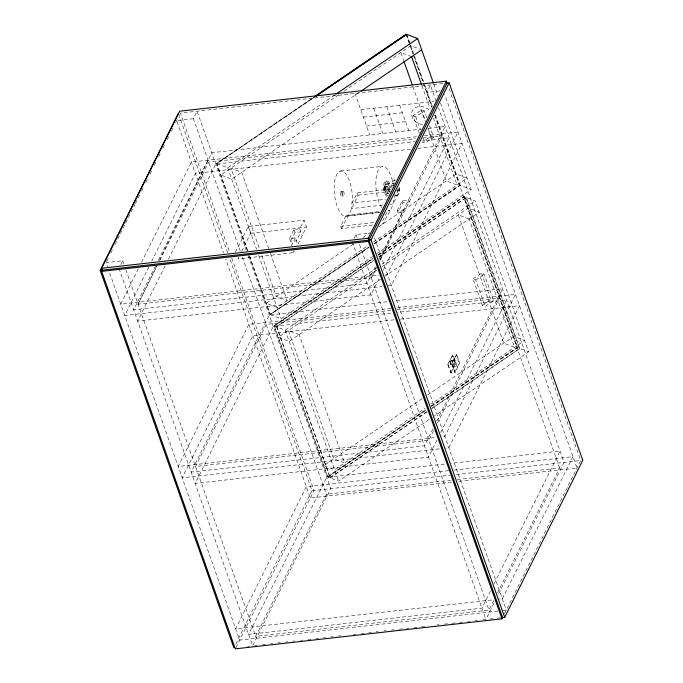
<?xml version="1.0" encoding="UTF-8"?>
<svg xmlns="http://www.w3.org/2000/svg" width="683" height="683" viewBox="0 0 683 683"><rect width="100%" height="100%" fill="white"/><g stroke="black" fill="none" stroke-linecap="round" stroke-linejoin="round"><path stroke-width="0.51" stroke-dasharray="3.42 2.56" d="M156.586 266.054L138.051 304.2L371.373 277.921L376.359 267.394M379.979 259.736L403.551 209.971L397.301 210.68L397.967 212.567L404.216 211.858L403.551 209.971M159.37 260.334L208.042 160.206M106.548 261.58L108.921 256.817M110.808 253.009L113.182 248.253M115.068 244.446L130.692 213.036M131.162 212.08L134.952 204.465M135.422 203.517L139.682 194.945M141.577 191.138L143.942 186.382M145.838 182.574L148.202 177.811M150.098 174.003L152.463 169.247M154.358 165.44L156.723 160.676M158.618 156.868L160.983 152.113M162.878 148.305L165.243 143.55M167.139 139.742L169.504 134.978M171.399 131.17L173.764 126.415M175.659 122.607L178.067 117.758M120.814 264.526L122.675 260.786L106.01 262.665L107.436 266.686M240.262 251.199L193.34 118.688L197.054 111.209L246.469 250.746M138.256 268.897L120.712 304.191L379.031 275.095M141.577 262.221L191.377 162.084L417.082 136.668M148.911 266.874L124.724 315.512L382.002 286.544M151.754 261.154L195.389 173.405L410.534 149.184M155.4 266.071L133.663 309.792L366.984 283.513L375.863 265.653M158.243 260.351L211.764 152.727L421.163 129.147M138.051 304.2L157.013 266.046M159.865 260.325L208.708 162.093L415.64 138.794M165.098 265.952L137.667 321.112L370.989 294.843L379.449 277.827M168.419 259.275L215.768 164.057L415.307 141.586M235.49 252.155L248.262 226.483L304.089 220.191L306.496 226.987L297.728 244.616L295.329 237.821L289.49 238.478L290.565 241.5L296.396 240.843L300.861 231.87L295.022 232.519L290.565 241.5M238.845 257.047L237.897 258.951L293.724 252.667L294.621 250.874M241.68 251.344L250.67 233.279L248.262 226.483M289.49 238.478L293.955 229.505L299.786 228.848L304.089 220.191M291.325 245.871L295.329 237.821M372.696 225.023L341.449 228.549L340.646 226.278L345.683 216.152L380.055 212.276M390.574 189.148L357.243 192.905L352.206 203.03L385.536 199.282M341.449 228.549L349.969 212.498L358.046 195.167L357.243 192.905M354.136 238.256L355.997 234.517L369.537 232.988M398.445 189.131L393.869 198.343L393.015 203.935L391.641 207.811L383.112 223.853L381.029 224.084M398.906 188.209L399.709 190.48L393.015 203.935L389.891 204.294M397.301 210.68L402.261 200.708L408.511 199.999L409.177 201.886L402.927 202.595L397.967 212.567M379.15 259.053L445.085 126.457L427.404 128.447M371.373 277.921L376.529 267.54M379.816 260.94L442.029 135.823L423.025 137.966M383.248 270.195L449.09 137.778L422.7 140.749M235.763 644.026L311.969 490.778L229.855 258.883M235.959 647.604L314.06 490.539L231.58 257.645M447.698 364.543L452.829 355.023L455.843 363.544L451.13 373.02L447.698 364.543L452.829 355.023M451.591 364.005L456.722 354.486L459.736 363.014L455.023 372.483L451.591 364.005L456.722 354.486M454.34 360.744L454.835 359.745M450.712 373.072L455.424 363.595L452.411 355.075M454.613 372.534L459.317 363.057L456.304 354.537M432.92 428.804L424.459 445.82L191.138 472.098L269.239 315.034L388.533 301.604M436.71 421.18L502.56 288.764L394.868 300.887M433.585 430.691L428.847 440.228L195.526 466.506L266.182 324.399L390.761 310.372M437.385 423.067L499.504 298.13L397.096 309.664M436.932 440.134L428.463 457.149L195.15 483.419L273.243 326.363L391.487 313.045M440.723 432.501L506.564 300.085L397.822 312.327M490.394 591.111L481.933 608.126L248.612 634.405L326.713 477.34L446.016 463.911M494.185 583.487L560.034 451.07L451.292 463.313M493.732 600.553L488.994 610.09L255.673 636.36L326.337 494.261L451.967 480.115M497.531 592.921L559.659 467.983L457.251 479.517M482.779 619.814L485.946 619.455L494.407 602.44M498.675 593.851L564.047 462.391L438.537 107.974M504.472 613.838L580.712 460.513L448.466 87.074M247.383 250.541L216.579 163.553L313.506 97.345M216.579 163.553L313.779 97.447M419.294 133.296L413.053 115.683L421.531 109.886L424.254 110.928L426.679 117.775M413.053 115.683L415.768 116.716L424.254 110.928M433.611 137.343L430.888 136.31L422.41 142.107L425.125 143.14L433.611 137.343L429.445 125.604M249.508 256.535L270.041 314.53L368.735 247.126M374.019 243.515L459.761 185.238L374.293 243.618M270.041 314.53L369.008 247.229M429.223 419.456L338.623 481.105L327.516 476.836L274.054 325.859L372.739 258.447M378.032 254.836L463.774 196.559L517.236 347.545L430.888 406.522M274.054 325.859L373.012 258.55M378.297 254.938L463.774 196.559M427.251 411.695L330.051 477.801L276.589 326.815L373.516 260.607M378.8 256.996L466.31 197.515L519.772 348.501L431.656 408.69M276.589 326.815L373.789 260.718M379.074 257.107L466.31 197.515M473.063 278.946L481.541 273.157L484.264 274.19L493.621 300.614L485.143 306.402L482.42 305.369L473.063 278.946L475.786 279.979L485.143 306.402M475.786 279.979L484.264 274.19M482.42 305.369L490.898 299.581L493.621 300.614M327.516 476.836L426.209 409.433M431.494 405.822L517.236 347.545M372.841 258.925L274.327 325.962L327.789 476.939L426.482 409.535M330.051 477.801L426.977 411.593M432.271 407.982L519.772 348.501M247.656 250.644L216.844 163.655L314.487 97.217M216.844 163.655L227.687 167.813L334.994 94.8M338.725 94.775L220.857 174.976L231.691 179.142L359.241 92.35M344.001 91.18L410.859 45.693L419.721 49.099M353.384 244.062L266.302 303.312L277.136 307.478L367.736 245.829M363.066 237.471L370.101 232.69M378.894 226.705L456.304 174.028L467.138 178.195L373.02 242.234M249.423 255.638L270.314 314.632L368.829 247.605M374.105 244.01L460.308 185.358L471.15 189.515L377.025 253.564M270.314 314.632L281.148 318.799L372.628 256.552M378.117 255.331L464.32 196.678L475.155 200.845L528.625 351.822L434.499 415.87M274.327 325.962L285.161 330.12L376.64 267.873M381.917 264.287L475.155 200.845M376.854 270.246L278.331 337.282L289.165 341.449L380.653 279.202M382.13 266.66L468.333 207.999L479.167 212.165L385.05 276.205M422.299 398.582L323.776 465.618L334.61 469.784L425.219 408.135M427.575 394.996L513.778 336.335L524.612 340.501L431.374 403.943M327.789 476.939L426.303 409.911M431.588 406.317L517.791 347.664L528.625 351.822M382.6 205.113L351.352 208.631L352.402 198.155A22.735 8.811 83.6 0 0 342.951 171.467A22.735 8.811 83.6 0 0 334.183 189.097A22.735 8.811 83.6 0 0 343.634 215.785L345.982 216.204L348.142 215.085L380.431 211.448M442.874 83.531L180.389 113.088L229.804 252.625M193.34 118.688L176.675 120.567L223.597 253.077M440.202 90.89L426.662 92.418L430.375 84.94L436.13 101.169M360.709 109.656L434.046 101.4M363.365 117.152L402.389 112.755M366.515 126.048L405.54 121.651M424.467 135.84L458.028 132.058L387.363 274.165L385.28 274.395M417.919 148.348L462.041 143.379L391.376 285.485L388.251 285.836M340.604 171.049L382.267 166.362M385.707 181.038L386.954 180.893M394.031 180.073L395.286 179.936A7.795 3.022 83.6 0 0 393.16 184.205M386.057 184.017L394.39 183.078A4.764 1.844 83.6 0 0 393.092 185.691M340.937 191.607L343.02 191.368M384.683 186.681L394.979 185.52M341.474 196.115L343.558 195.884M385.221 191.189L389.762 190.685M358.046 195.167L390.334 191.53M396.584 190.83L399.709 190.48M387.184 193.477L388.431 193.332M395.875 195.543L397.122 195.406M387.722 210.629L389.805 210.39L387.346 211.457L382.309 221.591L383.112 223.853M345.982 216.204L380.354 212.336M250.67 233.279L306.496 226.987M340.646 226.278L373.977 222.53M391.154 308.366L248.851 324.391L178.186 466.498L436.505 437.402M397.489 307.657L515.503 294.364L444.838 436.471L442.755 436.702M394.108 319.815L252.864 335.712L182.199 477.818L439.476 448.851M400.443 319.098L519.515 305.685L448.851 447.792L445.726 448.142M451.403 360.419L455.151 359.992M452.155 366.737L455.903 366.319M448.629 470.672L306.326 486.697L235.669 628.804L493.988 599.717M453.905 470.083L572.977 456.671L502.321 598.778L499.196 599.128M311.969 490.778L450.02 475.231M456.355 474.523L580.712 460.513M451.583 482.121L310.338 498.018L225.731 259.096M458.976 481.284L576.99 468L444.744 94.553M497.992 611.037L239.673 640.125L109.212 271.697M503.2 610.448L506.325 610.098L374.088 236.659M247.417 646.314L249.713 646.058M254.733 645.486L257.115 645.222M262.409 644.624L265.585 644.265M270.57 643.702L272.679 643.471M277.964 642.874L280.397 642.601M285.349 642.046L287.808 641.764M292.742 641.209L294.851 640.97M300.503 640.338L302.62 640.099M307.913 639.501L311.081 639.143M315.964 638.596L318.491 638.306M323.358 637.76L325.467 637.521M330.751 636.932L333.304 636.641M338.136 636.095L340.715 635.805M353.41 634.379L356.082 634.08M361.367 633.482L363.988 633.184M368.752 632.646L371.398 632.356M376.145 631.818L378.254 631.579M384.094 630.921L386.211 630.682M391.504 630.085L394.091 629.794M398.906 629.256L402.535 628.847M406.761 628.369L408.869 628.129M414.154 627.54L416.895 627.225M421.539 626.704L424.706 626.345M437 624.962L439.118 624.723M444.411 624.134L447.587 623.775M451.822 623.297L455.322 622.905M459.548 622.426L462.4 622.102M467.693 621.513L469.81 621.274M475.095 620.676L477.494 620.403M489.907 619.011L493.083 618.653M497.318 618.175L500.528 617.816M411.653 56.689L400.819 52.523L403.662 60.548M433.765 83.949L438.025 95.979M440.509 102.996L471.15 189.515M466.037 197.413L519.498 348.398M406.846 34.372L409.851 42.867M410.859 45.693L414.402 55.724M414.76 56.723L423.639 81.789M425.057 85.802L432.16 105.856M435.353 114.881L460.308 185.358M464.32 196.678L517.791 347.664M406.3 34.252L409.134 42.252M409.484 43.251L413.377 54.247M413.736 55.255L423.289 82.25M423.648 83.249L432.143 107.248M434.977 115.248L459.761 185.238M406.026 34.15L413.104 54.145M413.463 55.144L431.989 107.47M434.704 115.137L560.325 469.87M421.949 85.768L430.119 108.828M433.312 117.852L457.098 185.025L446.264 180.858L427.806 128.728M481.541 273.157L490.898 299.581M421.531 109.886L424.997 119.679M428.113 128.481L430.888 136.31M412.891 86.613L425.313 121.711M415.768 116.716L420.276 129.437M423.392 138.248L425.125 143.14M399.734 105.267L408.69 130.555M386.826 106.719L395.781 132.007M373.772 108.187L382.728 133.475M402.261 200.708L402.927 202.595M452.009 363.962L455.023 372.483M354.964 93.426L369.665 134.944M448.116 364.5L451.13 373.02M355.997 234.517L357.422 238.529M359.548 244.557L489.66 611.977M352.274 241.995L485.946 619.455M299.786 228.848L302.193 235.644M293.955 229.505L295.022 232.519M293.041 250.729L293.724 252.667M268.718 248.51L241.731 172.312L230.897 168.146L259.651 249.355M270.485 253.521L287.176 300.648L276.342 296.482L261.427 254.375M227.687 167.813L256.543 249.321M258.678 255.34L281.148 318.799M285.161 330.12L338.623 481.105M276.863 326.918L330.324 477.904M248.245 255.766L330.726 488.669L252.625 645.725L118.953 268.265M242.397 257.226L327.003 496.148M178.664 114.326L227.721 252.855M122.675 260.786L124.101 264.808M125.877 269.828L256.338 638.246M422.649 124.622A10.911 8.631 26.4 0 1 412.25 110.953A10.911 8.631 26.4 0 1 429.197 110.074M381.788 207.675A22.735 8.811 83.6 0 1 378.408 169.794A22.735 8.811 83.6 0 1 393.399 185.622M399.188 187.202A7.795 3.022 83.6 0 1 398.198 194.638A7.795 3.022 83.6 0 1 394.748 193.468M386.74 196.311A7.769 3.005 83.6 0 1 383.513 186.544A7.769 3.005 83.6 0 1 387.048 181.567A7.769 3.005 83.6 0 1 389.66 192.196M387.987 196.175A7.769 3.005 83.6 0 1 384.785 187.723A7.769 3.005 83.6 0 1 387.218 180.884A7.769 3.005 83.6 0 1 390.847 188.141M389.267 192.555A4.764 1.844 83.6 0 1 386.1 189.302A4.764 1.844 83.6 0 1 387.97 184.069A4.764 1.844 83.6 0 1 389.558 191.744M397.924 188.585A2.271 0.879 83.6 0 1 397.839 189.071M398.078 189.362A7.795 3.022 83.6 0 1 394.262 194.74M391.974 188.277A7.795 3.022 83.6 0 1 395.645 180.875M469.127 218.995L458.293 214.829L503.738 343.165L514.572 347.331L469.127 218.995M299.205 334.619L288.371 330.452L333.816 458.788L344.65 462.954L299.205 334.619M450.643 361.478A3.184 1.229 83.6 0 0 451.822 366.677A3.184 1.229 83.6 0 0 452.855 362.579A3.184 1.229 83.6 0 0 450.643 361.478M454.4 361.059A3.184 1.229 83.6 0 0 455.57 366.259A3.184 1.229 83.6 0 0 456.603 362.152A3.184 1.229 83.6 0 0 454.4 361.059M450.917 361.546A3.184 1.229 83.6 0 0 452.095 366.745A3.184 1.229 83.6 0 0 453.128 362.647A3.184 1.229 83.6 0 0 450.917 361.546M384.145 187.432A2.271 0.879 83.6 0 0 384.99 191.155A2.271 0.879 83.6 0 0 385.724 188.218A2.271 0.879 83.6 0 0 384.145 187.432M342.482 192.128A2.271 0.879 83.6 0 0 343.327 195.842A2.271 0.879 83.6 0 0 344.061 192.913A2.271 0.879 83.6 0 0 342.482 192.128M340.399 192.358A2.271 0.879 83.6 0 0 341.244 196.081A2.271 0.879 83.6 0 0 341.978 193.144A2.271 0.879 83.6 0 0 340.399 192.358M384.93 185.605A4.764 1.844 83.6 0 0 386.689 193.383A4.764 1.844 83.6 0 0 388.234 187.253A4.764 1.844 83.6 0 0 384.93 185.605M385.818 187.244A2.271 0.879 83.6 0 0 386.655 190.967A2.271 0.879 83.6 0 0 387.389 188.03A2.271 0.879 83.6 0 0 385.818 187.244"/><path stroke-width="1.02" d="M233.876 647.834L100.205 270.383L178.306 113.318M101.622 268.257L179.723 111.201L446.375 81.175L447.041 83.061L368.325 241.364L501.988 618.824L235.336 648.85L101.673 271.39L102.288 270.144L101.622 268.257L368.274 238.23L446.375 81.175M501.988 618.824L502.611 617.577L504.694 617.347L371.031 239.887L449.124 82.822L447.041 83.061M504.694 617.347L582.795 460.282L449.124 82.822M314.385 96.747L406.3 34.252L314.658 96.849M316.246 96.021L406.846 34.372L417.68 38.538L433.406 82.942M335.874 94.194L417.68 38.538M361 91.155L421.693 49.859M100.205 270.383L371.031 239.887M101.673 271.39L368.325 241.364M411.653 56.689L421.59 84.76M404.012 61.547L412.182 84.607M368.274 238.23L502.611 617.577"/></g></svg>
